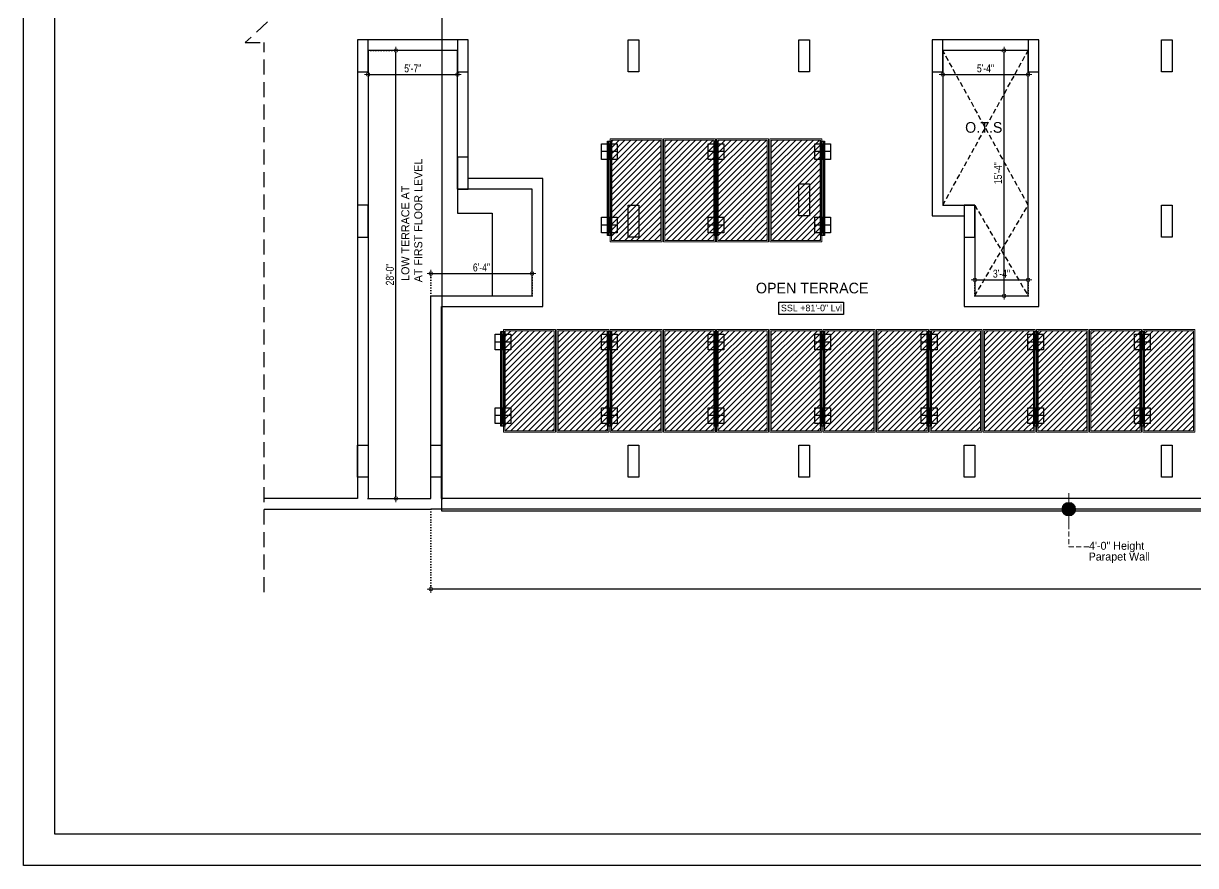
# Model space of a CAD drawing. Header units: inches. Extents: x 13 to 21264, y -72369 to -55.
# Drawn here: x 4629 to 5508, y -72369 to -71737 of the extents above; entities that cross this region are included whole.
import ezdxf

# ---------------------------------------------------------------- set-up
doc = ezdxf.new("R2010")
doc.units = ezdxf.units.IN
doc.header["$LTSCALE"] = 15
doc.header["$MEASUREMENT"] = 0
doc.header["$PDMODE"] = 34
doc.linetypes.add('DOT2', pattern=[0.125, 0, -0.125])
doc.linetypes.add('HIDDEN', pattern=[0.375, 0.25, -0.125])
doc.layers.get('0').update_dxf_attribs({"linetype": 'CONTINUOUS', "lineweight": 13})
doc.layers.get('DEFPOINTS').update_dxf_attribs({"linetype": 'CONTINUOUS', "lineweight": 13})
doc.layers.add('INNER DIM', color=30, linetype='CONTINUOUS', lineweight=13)
doc.styles.add('rob', font='')
doc.styles.add('RS', font='', dxfattribs={"width": 0.8})
doc.styles.get('rob').set_extended_font_data('Century Gothic')
doc.styles.get('RS').set_extended_font_data('Century Gothic')
doc.dimstyles.new('SECTION DIM', dxfattribs={"dimscale": 0.6, "dimtxt": 9, "dimasz": 2, "dimexe": 0, "dimexo": 0, "dimgap": 1, "dimtad": 1, "dimzin": 3, "dimdsep": 46, "dimlunit": 4, "dimtxsty": 'RS', "dimblk1": 'CUT', "dimblk2": 'CUT', "dimsah": 1, "dimcen": 0, "dimclrd": 251, "dimclre": 21, "dimclrt": 4, "dimadec": 0, "dimazin": 0, "dimtfac": 1, "dimtix": 1, "dimtofl": 0, "dimtmove": 2, "dimatfit": 3, "dimfxl": 0, "dimtolj": 1, "dimtzin": 3, "dimarcsym": 0})
doc.dimstyles.new('WORKING DIM-altura', dxfattribs={"dimscale": 0, "dimtxt": 6, "dimasz": 1.5, "dimexe": 0, "dimexo": 0, "dimgap": 2, "dimtad": 1, "dimzin": 3, "dimdsep": 46, "dimlunit": 4, "dimtxsty": 'RS', "dimblk1": 'CUT-15', "dimblk2": 'CUT-15', "dimsah": 1, "dimcen": 0, "dimclrd": 49, "dimclre": 109, "dimclrt": 41, "dimadec": 0, "dimazin": 0, "dimtfac": 0.75, "dimtix": 1, "dimtofl": 0, "dimtmove": 2, "dimatfit": 2, "dimldrblk": 'CUT-15', "dimfxl": 1, "dimtolj": 1, "dimtzin": 3, "dimlwd": -1, "dimlwe": -1, "dimarcsym": 0})

# ---------------------------------------------------------------- blocks, each defined once
blk = doc.blocks.new('CUT')
at = {"layer": 'INNER DIM', "color": 8}
blk.add_line((-1.8, 0), (1.8, 0), dxfattribs=at)
at = {"layer": 'INNER DIM', "color": 9}
blk.add_line((0, 1.8), (0, -1.8), dxfattribs=at)
blk.add_circle((0, 0), 0.9, dxfattribs=at)
blk = doc.blocks.new('*D1257')
at = {"color": 8, "linetype": 'DOT2', "lineweight": -2, "transparency": 16777216}
for p, q in [((4934.62, -72101.64), (4934.62, -72161.64)), ((7485.62, -72131.64), (7485.62, -72161.64))]:
    blk.add_line(p, q, dxfattribs=at)
at = {"color": 0, "lineweight": -2, "transparency": 16777216}
blk.add_line((7484.12, -72161.64), (4936.12, -72161.64), dxfattribs=at)
at = {"layer": 'DEFPOINTS', "color": 0, "transparency": 16777216}
for p in [(4934.62, -72101.64, 0.01), (7485.62, -72131.64), (4934.62, -72161.64)]:
    blk.add_point(p, dxfattribs=at)
at = {"color": 0, "lineweight": -2, "transparency": 16777216, "xscale": 1.5, "yscale": 1.5, "zscale": 1.5, "rotation": 180}
blk.add_blockref('CUT', (4934.62, -72161.64), dxfattribs=at)
at = {"color": 0, "lineweight": -2, "transparency": 16777216, "xscale": 1.5, "yscale": 1.5, "zscale": 1.5}
blk.add_blockref('CUT', (7485.62, -72161.64), dxfattribs=at)
at = {"color": 0, "lineweight": -2, "transparency": 16777216, "insert": (6210.12, -72156.47), "char_height": 7, "attachment_point": 5, "style": 'RS'}
blk.add_mtext('\\A1;212\'-7"', dxfattribs=at)
blk = doc.blocks.new('*D1347')
at = {"color": 21, "linetype": 'DOT2', "lineweight": -2, "transparency": 16777216}
for p, q in [((5318.62, -71757.63), (5318.62, -71775.63)), ((5382.62, -71757.63), (5382.62, -71775.63))]:
    blk.add_line(p, q, dxfattribs=at)
at = {"color": 0, "lineweight": -2, "transparency": 16777216}
blk.add_line((5320.12, -71775.63), (5381.12, -71775.63), dxfattribs=at)
at = {"layer": 'DEFPOINTS', "color": 0, "transparency": 16777216}
for p in [(5318.62, -71757.63, 0), (5382.62, -71757.63, 0), (5382.62, -71775.63)]:
    blk.add_point(p, dxfattribs=at)
at = {"color": 0, "lineweight": -2, "transparency": 16777216, "xscale": 1.5, "yscale": 1.5, "zscale": 1.5, "rotation": 180}
blk.add_blockref('CUT', (5318.62, -71775.63), dxfattribs=at)
at = {"color": 0, "lineweight": -2, "transparency": 16777216, "xscale": 1.5, "yscale": 1.5, "zscale": 1.5}
blk.add_blockref('CUT', (5382.62, -71775.63), dxfattribs=at)
at = {"color": 0, "lineweight": -2, "transparency": 16777216, "insert": (5350.62, -71771.06), "char_height": 6, "attachment_point": 5, "style": 'RS'}
blk.add_mtext('\\A1;5\'-4"', dxfattribs=at)
blk = doc.blocks.new('*D1348')
at = {"color": 21, "linetype": 'DOT2', "lineweight": -2, "transparency": 16777216}
for p, q in [((5362.62, -71757.63), (5364.62, -71757.63)), ((5362.62, -71941.64), (5364.62, -71941.64))]:
    blk.add_line(p, q, dxfattribs=at)
at = {"color": 0, "lineweight": -2, "transparency": 16777216}
blk.add_line((5364.62, -71940.14), (5364.62, -71759.13), dxfattribs=at)
at = {"layer": 'DEFPOINTS', "color": 0, "transparency": 16777216}
for p in [(5362.62, -71757.63, 0), (5364.62, -71757.63), (5362.62, -71941.64, 0)]:
    blk.add_point(p, dxfattribs=at)
at = {"color": 0, "lineweight": -2, "transparency": 16777216, "xscale": 1.5, "yscale": 1.5, "zscale": 1.5}
for p, rotation in [((5364.62, -71757.63), 90), ((5364.62, -71941.64), 270)]:
    blk.add_blockref('CUT', p, dxfattribs=dict(at, rotation=rotation))
at = {"color": 0, "lineweight": -2, "transparency": 16777216, "insert": (5360.04, -71849.64), "char_height": 6, "attachment_point": 5, "rotation": 90, "style": 'RS'}
blk.add_mtext('\\A1;15\'-4"', dxfattribs=at)
blk = doc.blocks.new('*D1349')
at = {"color": 21, "linetype": 'DOT2', "lineweight": -2, "transparency": 16777216}
for p, q in [((5342.62, -71941.64), (5342.62, -71929.64)), ((5382.62, -71941.64), (5382.62, -71929.64))]:
    blk.add_line(p, q, dxfattribs=at)
at = {"color": 0, "lineweight": -2, "transparency": 16777216}
blk.add_line((5344.12, -71929.64), (5381.12, -71929.64), dxfattribs=at)
at = {"layer": 'DEFPOINTS', "color": 0, "transparency": 16777216}
for p in [(5382.62, -71929.64), (5342.62, -71941.64, 0), (5382.62, -71941.64, 0)]:
    blk.add_point(p, dxfattribs=at)
at = {"color": 0, "lineweight": -2, "transparency": 16777216, "xscale": 1.5, "yscale": 1.5, "zscale": 1.5, "rotation": 180}
blk.add_blockref('CUT', (5342.62, -71929.64), dxfattribs=at)
at = {"color": 0, "lineweight": -2, "transparency": 16777216, "xscale": 1.5, "yscale": 1.5, "zscale": 1.5}
blk.add_blockref('CUT', (5382.62, -71929.64), dxfattribs=at)
at = {"color": 0, "lineweight": -2, "transparency": 16777216, "insert": (5362.62, -71925.06), "char_height": 6, "attachment_point": 5, "style": 'RS'}
blk.add_mtext('\\A1;3\'-4"', dxfattribs=at)
blk = doc.blocks.new('*D1357')
at = {"color": 21, "linetype": 'DOT2', "lineweight": -2, "transparency": 16777216}
for p, q in [((4887.62, -71757.63), (4887.62, -71775.62)), ((4954.62, -71757.63), (4954.62, -71775.62))]:
    blk.add_line(p, q, dxfattribs=at)
at = {"color": 0, "lineweight": -2, "transparency": 16777216}
blk.add_line((4889.12, -71775.62), (4953.12, -71775.62), dxfattribs=at)
at = {"layer": 'DEFPOINTS', "color": 0, "transparency": 16777216}
for p in [(4887.62, -71757.63, 0.01), (4954.62, -71757.63, 0.01), (4954.62, -71775.62)]:
    blk.add_point(p, dxfattribs=at)
at = {"color": 0, "lineweight": -2, "transparency": 16777216, "xscale": 1.5, "yscale": 1.5, "zscale": 1.5, "rotation": 180}
blk.add_blockref('CUT', (4887.62, -71775.62), dxfattribs=at)
at = {"color": 0, "lineweight": -2, "transparency": 16777216, "xscale": 1.5, "yscale": 1.5, "zscale": 1.5}
blk.add_blockref('CUT', (4954.62, -71775.62), dxfattribs=at)
at = {"color": 0, "lineweight": -2, "transparency": 16777216, "insert": (4921.12, -71771.05), "char_height": 6, "attachment_point": 5, "style": 'RS'}
blk.add_mtext('\\A1;5\'-7"', dxfattribs=at)
blk = doc.blocks.new('*D1358')
at = {"color": 21, "linetype": 'DOT2', "lineweight": -2, "transparency": 16777216}
for p, q in [((4934.62, -71941.64), (4934.62, -71924.96)), ((5010.62, -71941.64), (5010.62, -71924.96))]:
    blk.add_line(p, q, dxfattribs=at)
at = {"color": 0, "lineweight": -2, "transparency": 16777216}
blk.add_line((4936.12, -71924.96), (5009.12, -71924.96), dxfattribs=at)
at = {"layer": 'DEFPOINTS', "color": 0, "transparency": 16777216}
for p in [(5010.62, -71924.96), (4934.62, -71941.64, 0.01), (5010.62, -71941.64, 0.01)]:
    blk.add_point(p, dxfattribs=at)
at = {"color": 0, "lineweight": -2, "transparency": 16777216, "xscale": 1.5, "yscale": 1.5, "zscale": 1.5, "rotation": 180}
blk.add_blockref('CUT', (4934.62, -71924.96), dxfattribs=at)
at = {"color": 0, "lineweight": -2, "transparency": 16777216, "xscale": 1.5, "yscale": 1.5, "zscale": 1.5}
blk.add_blockref('CUT', (5010.62, -71924.96), dxfattribs=at)
at = {"color": 0, "lineweight": -2, "transparency": 16777216, "insert": (4972.62, -71920.39), "char_height": 6, "attachment_point": 5, "style": 'RS'}
blk.add_mtext('\\A1;6\'-4"', dxfattribs=at)
blk = doc.blocks.new('*D1359')
at = {"color": 21, "linetype": 'DOT2', "lineweight": -2, "transparency": 16777216}
for p, q in [((4887.62, -71757.63), (4908.56, -71757.63)), ((4887.62, -72093.64), (4908.56, -72093.64))]:
    blk.add_line(p, q, dxfattribs=at)
at = {"color": 0, "lineweight": -2, "transparency": 16777216}
blk.add_line((4908.56, -72092.14), (4908.56, -71759.13), dxfattribs=at)
at = {"layer": 'DEFPOINTS', "color": 0, "transparency": 16777216}
for p in [(4887.62, -71757.63, 0.01), (4908.56, -71757.63), (4887.62, -72093.64, 0.01)]:
    blk.add_point(p, dxfattribs=at)
at = {"color": 0, "lineweight": -2, "transparency": 16777216, "xscale": 1.5, "yscale": 1.5, "zscale": 1.5}
for p, rotation in [((4908.56, -71757.63), 90), ((4908.56, -72093.64), 270)]:
    blk.add_blockref('CUT', p, dxfattribs=dict(at, rotation=rotation))
at = {"color": 0, "lineweight": -2, "transparency": 16777216, "insert": (4903.99, -71925.63), "char_height": 6, "attachment_point": 5, "rotation": 90, "style": 'RS'}
blk.add_mtext('\\A1;28\'-0"', dxfattribs=at)
blk = doc.blocks.new('CUT-15')
h = blk.add_hatch(color=256)
h.dxf.hatch_style = 1
edge = h.paths.add_edge_path()
edge.add_arc((0, 0), 0.638, -180, 180)
for p, q in [((0, -1.51), (0, 1.51)), ((1.51, 0), (-1.51, 0))]:
    blk.add_line(p, q)
blk.add_circle((0, 0), 0.638)
blk = doc.blocks.new('Waaree-325 Wp')
at = {"linetype": 'ByBlock', "true_color": 0xf8d731}
h = blk.add_hatch(dxfattribs=at)
h.set_pattern_fill('ANSI31', color=40, scale=25)
h.set_pattern_definition([(45, (-1275.805, 28322.5938), (-2.2097087, 2.2097087), [])])
h.paths.add_polyline_path([(1, 1), (37.96875, 1), (37.96875, 76.171875), (1, 76.171875)])
at = {"color": 40, "linetype": 'ByBlock', "true_color": 0xf8d731}
for p, q in [((0, 77.171875), (0, 0)), ((0, 77.171875), (38.96875, 77.171875)), ((1, 76.171875), (1, 1)), ((1, 76.171875), (37.96875, 76.171875)), ((37.96875, 76.171875), (37.96875, 1)), ((38.96875, 77.171875), (38.96875, 0)), ((38.96875, 0), (0, 0)), ((37.96875, 1), (1, 1))]:
    blk.add_line(p, q, dxfattribs=at)

msp = doc.modelspace()

# ---------------------------------------------------------------- linework, layer by layer
at = {"color": 0, "lineweight": -2, "ltscale": 3}
for p, q in [((5390.616, -71749.632, -0.009), (5310.618, -71749.635, -0.025)), ((5310.618, -71749.635, -0.025), (5310.618, -71881.635, -0.025)), ((5390.617, -71949.635, -0.025), (5390.616, -71749.634, -0.009)), ((4954.617, -71757.632, -0.009), (4887.618, -71757.632, -0.009)), ((4887.618, -71757.632, -0.009), (4887.618, -72093.636, -0.009)), ((4954.617, -71861.635, -0.009), (4954.617, -71757.632, -0.009)), ((5382.616, -71757.635, -0.025), (5318.618, -71757.635, -0.025)), ((5318.618, -71757.635, -0.025), (5318.618, -71873.635, -0.025)), ((5382.617, -71941.635, -0.025), (5382.616, -71757.635, -0.025)), ((5010.617, -71861.635, -0.009), (4954.617, -71861.635, -0.009)), ((5010.617, -71941.635, -0.009), (5010.617, -71861.635, -0.009)), ((5318.618, -71873.635, -0.025), (5342.617, -71873.635, -0.025)), ((5342.617, -71873.635, -0.025), (5342.617, -71941.635, -0.025)), ((5310.618, -71881.635, -0.025), (5334.617, -71881.635, -0.025)), ((5334.617, -71881.635, -0.025), (5334.617, -71949.635, -0.025)), ((4934.618, -72093.636, -0.009), (4934.618, -71941.635, -0.009)), ((4934.618, -71941.635, -0.009), (5010.617, -71941.635, -0.009)), ((5334.617, -71949.635, -0.025), (5390.617, -71949.635, -0.025)), ((5342.617, -71941.635, -0.025), (5382.617, -71941.635, -0.025)), ((5746.617, -72101.636, -0.009), (4934.618, -72101.636, -0.009)), ((4934.618, -72101.636, -0.009), (4934.618, -72101.636, -0.009))]:
    msp.add_line(p, q, dxfattribs=at)
at = {"color": 0, "lineweight": -2}
for p, q in [((5068.144, -71896.403, 0), (5068.144, -71825.537, 0)), ((5068.144, -71825.537, 0), (5068.636, -71825.537, 0)), ((5068.144, -71896.403, 0), (5068.144, -71825.537, 0)), ((5068.144, -71825.537, 0), (5068.636, -71825.537, 0)), ((5069.128, -71825.537, 0), (5069.128, -71896.403, 0)), ((5069.128, -71825.537, 0), (5069.128, -71896.403, 0)), ((5070.112, -71825.537, 0), (5070.112, -71833.411, 0)), ((5070.112, -71825.537, 0), (5070.112, -71833.411, 0)), ((5148.066, -71896.403, 0), (5148.066, -71825.537, 0)), ((5148.066, -71825.537, 0), (5148.558, -71825.537, 0)), ((5148.066, -71896.403, 0), (5148.066, -71825.537, 0)), ((5148.066, -71825.537, 0), (5148.558, -71825.537, 0)), ((5149.05, -71825.537, 0), (5149.05, -71896.403, 0)), ((5149.05, -71825.537, 0), (5149.05, -71896.403, 0)), ((5150.034, -71825.537, 0), (5150.034, -71833.411, 0)), ((5150.034, -71825.537, 0), (5150.034, -71833.411, 0)), ((5227.987, -71896.403, 0), (5227.987, -71825.537, 0)), ((5227.987, -71825.537, 0), (5228.479, -71825.537, 0)), ((5227.987, -71896.403, 0), (5227.987, -71825.537, 0)), ((5227.987, -71825.537, 0), (5228.479, -71825.537, 0)), ((5228.971, -71825.537, 0), (5228.971, -71896.403, 0)), ((5228.971, -71825.537, 0), (5228.971, -71896.403, 0)), ((5229.955, -71825.537, 0), (5229.955, -71833.411, 0)), ((5229.955, -71825.537, 0), (5229.955, -71833.411, 0)), ((5074.542, -71833.411, 0), (5062.731, -71833.411, 0)), ((5074.542, -71833.411, 0), (5062.731, -71833.411, 0)), ((5070.112, -71833.411, 0), (5067.16, -71833.411, 0)), ((5070.112, -71833.411, 0), (5067.16, -71833.411, 0)), ((5068.636, -71827.506, 0), (5068.636, -71839.317, 0)), ((5068.636, -71827.506, 0), (5068.636, -71839.317, 0)), ((5154.463, -71833.411, 0), (5142.652, -71833.411, 0)), ((5154.463, -71833.411, 0), (5142.652, -71833.411, 0)), ((5150.034, -71833.411, 0), (5147.082, -71833.411, 0)), ((5150.034, -71833.411, 0), (5147.082, -71833.411, 0)), ((5148.558, -71827.506, 0), (5148.558, -71839.317, 0)), ((5148.558, -71827.506, 0), (5148.558, -71839.317, 0)), ((5234.385, -71833.411, 0), (5222.574, -71833.411, 0)), ((5234.385, -71833.411, 0), (5222.574, -71833.411, 0)), ((5229.955, -71833.411, 0), (5227.003, -71833.411, 0)), ((5229.955, -71833.411, 0), (5227.003, -71833.411, 0)), ((5228.479, -71827.506, 0), (5228.479, -71839.317, 0)), ((5228.479, -71827.506, 0), (5228.479, -71839.317, 0)), ((5074.542, -71888.529, 0), (5062.731, -71888.529, 0)), ((5074.542, -71888.529, 0), (5062.731, -71888.529, 0)), ((5070.112, -71888.529, 0), (5067.16, -71888.529, 0)), ((5070.112, -71888.529, 0), (5067.16, -71888.529, 0)), ((5068.636, -71882.624, 0), (5068.636, -71894.435, 0)), ((5068.636, -71882.624, 0), (5068.636, -71894.435, 0)), ((5070.112, -71896.403, 0), (5070.112, -71888.529, 0)), ((5070.112, -71896.403, 0), (5070.112, -71888.529, 0)), ((5154.463, -71888.529, 0), (5142.652, -71888.529, 0)), ((5154.463, -71888.529, 0), (5142.652, -71888.529, 0)), ((5150.034, -71888.529, 0), (5147.082, -71888.529, 0)), ((5150.034, -71888.529, 0), (5147.082, -71888.529, 0)), ((5148.558, -71882.624, 0), (5148.558, -71894.435, 0)), ((5148.558, -71882.624, 0), (5148.558, -71894.435, 0)), ((5150.034, -71896.403, 0), (5150.034, -71888.529, 0)), ((5150.034, -71896.403, 0), (5150.034, -71888.529, 0)), ((5234.385, -71888.529, 0), (5222.574, -71888.529, 0)), ((5234.385, -71888.529, 0), (5222.574, -71888.529, 0)), ((5229.955, -71888.529, 0), (5227.003, -71888.529, 0)), ((5229.955, -71888.529, 0), (5227.003, -71888.529, 0)), ((5228.479, -71882.624, 0), (5228.479, -71894.435, 0)), ((5228.479, -71882.624, 0), (5228.479, -71894.435, 0)), ((5229.955, -71896.403, 0), (5229.955, -71888.529, 0)), ((5229.955, -71896.403, 0), (5229.955, -71888.529, 0)), ((4994.62, -71976.313, 0), (4982.809, -71976.313, 0)), ((4990.191, -71976.313, 0), (4987.239, -71976.313, 0)), ((4988.223, -72039.305, 0), (4988.223, -71968.439, 0)), ((4988.223, -71968.439, 0), (4988.715, -71968.439, 0)), ((4988.715, -71970.408, 0), (4988.715, -71982.219, 0)), ((4989.207, -71968.439, 0), (4989.207, -72039.305, 0)), ((4990.191, -71968.439, 0), (4990.191, -71976.313, 0)), ((5074.542, -71976.313, 0), (5062.731, -71976.313, 0)), ((5074.542, -71976.313, 0), (5062.731, -71976.313, 0)), ((5070.112, -71976.313, 0), (5067.16, -71976.313, 0)), ((5070.112, -71976.313, 0), (5067.16, -71976.313, 0)), ((5068.144, -72039.305, 0), (5068.144, -71968.439, 0)), ((5068.144, -71968.439, 0), (5068.636, -71968.439, 0)), ((5068.144, -72039.305, 0), (5068.144, -71968.439, 0)), ((5068.144, -71968.439, 0), (5068.636, -71968.439, 0)), ((5068.636, -71970.408, 0), (5068.636, -71982.219, 0)), ((5068.636, -71970.408, 0), (5068.636, -71982.219, 0)), ((5069.128, -71968.439, 0), (5069.128, -72039.305, 0)), ((5069.128, -71968.439, 0), (5069.128, -72039.305, 0)), ((5070.112, -71968.439, 0), (5070.112, -71976.313, 0)), ((5070.112, -71968.439, 0), (5070.112, -71976.313, 0)), ((5154.463, -71976.313, 0), (5142.652, -71976.313, 0)), ((5154.463, -71976.313, 0), (5142.652, -71976.313, 0)), ((5150.034, -71976.313, 0), (5147.082, -71976.313, 0)), ((5150.034, -71976.313, 0), (5147.082, -71976.313, 0)), ((5148.066, -72039.305, 0), (5148.066, -71968.439, 0)), ((5148.066, -71968.439, 0), (5148.558, -71968.439, 0)), ((5148.066, -72039.305, 0), (5148.066, -71968.439, 0)), ((5148.066, -71968.439, 0), (5148.558, -71968.439, 0)), ((5148.558, -71970.408, 0), (5148.558, -71982.219, 0)), ((5148.558, -71970.408, 0), (5148.558, -71982.219, 0)), ((5149.05, -71968.439, 0), (5149.05, -72039.305, 0)), ((5149.05, -71968.439, 0), (5149.05, -72039.305, 0)), ((5150.034, -71968.439, 0), (5150.034, -71976.313, 0)), ((5150.034, -71968.439, 0), (5150.034, -71976.313, 0)), ((5234.385, -71976.313, 0), (5222.574, -71976.313, 0)), ((5234.385, -71976.313, 0), (5222.574, -71976.313, 0)), ((5229.955, -71976.313, 0), (5227.003, -71976.313, 0)), ((5229.955, -71976.313, 0), (5227.003, -71976.313, 0)), ((5227.987, -72039.305, 0), (5227.987, -71968.439, 0)), ((5227.987, -71968.439, 0), (5228.479, -71968.439, 0)), ((5227.987, -72039.305, 0), (5227.987, -71968.439, 0)), ((5227.987, -71968.439, 0), (5228.479, -71968.439, 0)), ((5228.479, -71970.408, 0), (5228.479, -71982.219, 0)), ((5228.479, -71970.408, 0), (5228.479, -71982.219, 0)), ((5228.971, -71968.439, 0), (5228.971, -72039.305, 0)), ((5228.971, -71968.439, 0), (5228.971, -72039.305, 0)), ((5229.955, -71968.439, 0), (5229.955, -71976.313, 0)), ((5229.955, -71968.439, 0), (5229.955, -71976.313, 0)), ((5314.306, -71976.313, 0), (5302.495, -71976.313, 0)), ((5314.306, -71976.313, 0), (5302.495, -71976.313, 0)), ((5309.877, -71976.313, 0), (5306.925, -71976.313, 0)), ((5309.877, -71976.313, 0), (5306.925, -71976.313, 0)), ((5307.909, -72039.305, 0), (5307.909, -71968.439, 0)), ((5307.909, -71968.439, 0), (5308.401, -71968.439, 0)), ((5307.909, -72039.305, 0), (5307.909, -71968.439, 0)), ((5307.909, -71968.439, 0), (5308.401, -71968.439, 0)), ((5308.401, -71970.408, 0), (5308.401, -71982.219, 0)), ((5308.401, -71970.408, 0), (5308.401, -71982.219, 0)), ((5308.893, -71968.439, 0), (5308.893, -72039.305, 0)), ((5308.893, -71968.439, 0), (5308.893, -72039.305, 0)), ((5309.877, -71968.439, 0), (5309.877, -71976.313, 0)), ((5309.877, -71968.439, 0), (5309.877, -71976.313, 0)), ((5394.228, -71976.313, 0), (5382.417, -71976.313, 0)), ((5394.228, -71976.313, 0), (5382.417, -71976.313, 0)), ((5389.798, -71976.313, 0), (5386.846, -71976.313, 0)), ((5389.798, -71976.313, 0), (5386.846, -71976.313, 0)), ((5387.83, -72039.305, 0), (5387.83, -71968.439, 0)), ((5387.83, -71968.439, 0), (5388.322, -71968.439, 0)), ((5387.83, -72039.305, 0), (5387.83, -71968.439, 0)), ((5387.83, -71968.439, 0), (5388.322, -71968.439, 0)), ((5388.322, -71970.408, 0), (5388.322, -71982.219, 0)), ((5388.322, -71970.408, 0), (5388.322, -71982.219, 0)), ((5388.814, -71968.439, 0), (5388.814, -72039.305, 0)), ((5388.814, -71968.439, 0), (5388.814, -72039.305, 0)), ((5389.798, -71968.439, 0), (5389.798, -71976.313, 0)), ((5389.798, -71968.439, 0), (5389.798, -71976.313, 0)), ((5474.149, -71976.313, 0), (5462.338, -71976.313, 0)), ((5474.149, -71976.313, 0), (5462.338, -71976.313, 0)), ((5469.72, -71976.313, 0), (5466.768, -71976.313, 0)), ((5469.72, -71976.313, 0), (5466.768, -71976.313, 0)), ((5467.752, -72039.305, 0), (5467.752, -71968.439, 0)), ((5467.752, -71968.439, 0), (5468.244, -71968.439, 0)), ((5467.752, -72039.305, 0), (5467.752, -71968.439, 0)), ((5467.752, -71968.439, 0), (5468.244, -71968.439, 0)), ((5468.244, -71970.408, 0), (5468.244, -71982.219, 0)), ((5468.244, -71970.408, 0), (5468.244, -71982.219, 0)), ((5468.736, -71968.439, 0), (5468.736, -72039.305, 0)), ((5468.736, -71968.439, 0), (5468.736, -72039.305, 0)), ((5469.72, -71968.439, 0), (5469.72, -71976.313, 0)), ((5469.72, -71968.439, 0), (5469.72, -71976.313, 0)), ((4988.715, -72025.526, 0), (4988.715, -72037.337, 0)), ((5068.636, -72025.526, 0), (5068.636, -72037.337, 0)), ((5068.636, -72025.526, 0), (5068.636, -72037.337, 0)), ((5148.558, -72025.526, 0), (5148.558, -72037.337, 0)), ((5148.558, -72025.526, 0), (5148.558, -72037.337, 0)), ((5228.479, -72025.526, 0), (5228.479, -72037.337, 0)), ((5228.479, -72025.526, 0), (5228.479, -72037.337, 0)), ((5308.401, -72025.526, 0), (5308.401, -72037.337, 0)), ((5308.401, -72025.526, 0), (5308.401, -72037.337, 0)), ((5388.322, -72025.526, 0), (5388.322, -72037.337, 0)), ((5388.322, -72025.526, 0), (5388.322, -72037.337, 0)), ((5468.244, -72025.526, 0), (5468.244, -72037.337, 0)), ((5468.244, -72025.526, 0), (5468.244, -72037.337, 0)), ((4994.62, -72031.431, 0), (4982.809, -72031.431, 0)), ((4990.191, -72031.431, 0), (4987.239, -72031.431, 0)), ((4990.191, -72039.305, 0), (4990.191, -72031.431, 0)), ((5074.542, -72031.431, 0), (5062.731, -72031.431, 0)), ((5074.542, -72031.431, 0), (5062.731, -72031.431, 0)), ((5070.112, -72031.431, 0), (5067.16, -72031.431, 0)), ((5070.112, -72031.431, 0), (5067.16, -72031.431, 0)), ((5070.112, -72039.305, 0), (5070.112, -72031.431, 0)), ((5070.112, -72039.305, 0), (5070.112, -72031.431, 0)), ((5154.463, -72031.431, 0), (5142.652, -72031.431, 0)), ((5154.463, -72031.431, 0), (5142.652, -72031.431, 0)), ((5150.034, -72031.431, 0), (5147.082, -72031.431, 0)), ((5150.034, -72031.431, 0), (5147.082, -72031.431, 0)), ((5150.034, -72039.305, 0), (5150.034, -72031.431, 0)), ((5150.034, -72039.305, 0), (5150.034, -72031.431, 0)), ((5234.385, -72031.431, 0), (5222.574, -72031.431, 0)), ((5234.385, -72031.431, 0), (5222.574, -72031.431, 0)), ((5229.955, -72031.431, 0), (5227.003, -72031.431, 0)), ((5229.955, -72031.431, 0), (5227.003, -72031.431, 0)), ((5229.955, -72039.305, 0), (5229.955, -72031.431, 0)), ((5229.955, -72039.305, 0), (5229.955, -72031.431, 0)), ((5314.306, -72031.431, 0), (5302.495, -72031.431, 0)), ((5314.306, -72031.431, 0), (5302.495, -72031.431, 0)), ((5309.877, -72031.431, 0), (5306.925, -72031.431, 0)), ((5309.877, -72031.431, 0), (5306.925, -72031.431, 0)), ((5309.877, -72039.305, 0), (5309.877, -72031.431, 0)), ((5309.877, -72039.305, 0), (5309.877, -72031.431, 0)), ((5394.228, -72031.431, 0), (5382.417, -72031.431, 0)), ((5394.228, -72031.431, 0), (5382.417, -72031.431, 0)), ((5389.798, -72031.431, 0), (5386.846, -72031.431, 0)), ((5389.798, -72031.431, 0), (5386.846, -72031.431, 0)), ((5389.798, -72039.305, 0), (5389.798, -72031.431, 0)), ((5389.798, -72039.305, 0), (5389.798, -72031.431, 0)), ((5474.149, -72031.431, 0), (5462.338, -72031.431, 0)), ((5474.149, -72031.431, 0), (5462.338, -72031.431, 0)), ((5469.72, -72031.431, 0), (5466.768, -72031.431, 0)), ((5469.72, -72031.431, 0), (5466.768, -72031.431, 0)), ((5469.72, -72039.305, 0), (5469.72, -72031.431, 0)), ((5469.72, -72039.305, 0), (5469.72, -72031.431, 0))]:
    msp.add_line(p, q, dxfattribs=at)
at = {"color": 0, "lineweight": -2, "ltscale": 3}
for points in [[(4629.154, -70195.499), (8394.824, -70195.499), (8394.824, -72368.968), (4629.154, -72368.968)], [(4652.815, -70219.16), (8371.163, -70219.16), (8371.163, -72345.307), (4652.815, -72345.307)]]:
    msp.add_lwpolyline(points, close=True, dxfattribs=at)
msp.add_lwpolyline([(4943.194, -72094.491), (4943.194, -71345.76), (7064.498, -71345.76), (7064.498, -71008.659), (6807.215, -71008.659), (6807.215, -70939.717), (6654.7, -70939.717), (6654.7, -70580.336), (7472.95, -70580.336), (7472.95, -70936.992), (7273.404, -70936.992), (7273.404, -71006.061), (7273.404, -71340.974), (7303.229, -71340.974), (7303.229, -71313.444), (7488.636, -71313.444), (7488.636, -72103.233), (4942.843, -72103.233), (4942.843, -72093.122), (4942.843, -72090.418), (4943.213, -72090.418)], dxfattribs=at)
at = {"color": 0, "linetype": 'HIDDEN', "lineweight": -2, "ltscale": 3, "elevation": -0.017}
for points in [[(4809.705, -71724.761), (4824.61, -71724.761), (4795.543, -71751.747), (4809.705, -71751.747)], [(4809.705, -72163.81), (4809.705, -71751.747)]]:
    msp.add_lwpolyline(points, dxfattribs=at)
at = {"color": 0, "lineweight": -2, "ltscale": 3, "elevation": -0.009}
for points in [[(5738.617, -71897.634), (5738.617, -72093.636), (4942.618, -72093.636), (4942.618, -71949.635), (5018.617, -71949.635), (5018.617, -71853.635), (4962.617, -71853.635), (4962.617, -71749.632), (4879.618, -71749.632), (4879.618, -72093.636), (4809.705, -72093.636)], [(5738.617, -71897.634), (5738.617, -72093.636), (4942.618, -72093.636), (4942.618, -71949.635), (5018.617, -71949.635), (5018.617, -71853.635), (4962.617, -71853.635), (4962.617, -71749.632), (4879.618, -71749.632), (4879.618, -72093.636), (4809.705, -72093.636)], [(4954.617, -71861.635), (4954.617, -71879.634), (4980.617, -71879.634), (4980.617, -71941.635)], [(4887.618, -72093.636), (4934.618, -72093.636)], [(4809.705, -72101.636), (4934.618, -72101.636)]]:
    msp.add_lwpolyline(points, dxfattribs=at)
at = {"color": 0, "lineweight": -2, "ltscale": 3}
for points, elevation in [([(4879.616, -71773.632), (4887.616, -71773.632), (4887.616, -71749.632), (4879.616, -71749.632)], -0.005), ([(4954.616, -71773.634), (4962.616, -71773.634), (4962.616, -71749.634), (4954.616, -71749.634)], -0.009), ([(5082.616, -71749.634), (5090.616, -71749.634), (5090.616, -71773.634), (5082.616, -71773.634)], -0.009), ([(5210.616, -71749.634), (5218.616, -71749.634), (5218.616, -71773.634), (5210.616, -71773.634)], -0.009), ([(5310.616, -71773.634), (5318.616, -71773.634), (5318.616, -71749.634), (5310.616, -71749.634)], -0.009), ([(5382.616, -71773.634), (5390.616, -71773.634), (5390.616, -71749.634), (5382.616, -71749.634)], -0.009), ([(5482.622, -71749.634), (5490.622, -71749.634), (5490.622, -71773.634), (5482.622, -71773.634)], -0.013), ([(4954.616, -71861.634), (4962.616, -71861.634), (4962.616, -71837.634), (4954.616, -71837.634)], -0.009), ([(5210.616, -71857.634), (5218.616, -71857.634), (5218.616, -71881.634), (5210.616, -71881.634)], -0.017), ([(4879.616, -71897.634), (4887.616, -71897.634), (4887.616, -71873.634), (4879.616, -71873.634)], 0.001), ([(5082.616, -71873.634), (5090.616, -71873.634), (5090.616, -71897.634), (5082.616, -71897.634)], -0.017), ([(5334.616, -71897.634), (5342.616, -71897.634), (5342.616, -71873.634), (5334.616, -71873.634)], -0.009), ([(5482.622, -71873.634), (5490.622, -71873.634), (5490.622, -71897.634), (5482.622, -71897.634)], -0.013), ([(4879.616, -72053.633), (4887.616, -72053.633), (4887.616, -72077.633), (4879.616, -72077.633)], -0.013), ([(4934.617, -72053.635), (4942.617, -72053.635), (4942.617, -72077.635), (4934.617, -72077.635)], -0.009), ([(5082.616, -72053.635), (5090.616, -72053.635), (5090.616, -72077.635), (5082.616, -72077.635)], -0.009), ([(5210.617, -72053.635), (5218.617, -72053.635), (5218.617, -72077.635), (5210.617, -72077.635)], -0.009), ([(5334.616, -72053.635), (5342.616, -72053.635), (5342.616, -72077.635), (5334.616, -72077.635)], -0.009), ([(5482.622, -72053.636), (5490.622, -72053.636), (5490.622, -72077.636), (5482.622, -72077.636)], -0.013)]:
    msp.add_lwpolyline(points, close=True, dxfattribs=dict(at, elevation=elevation))
at = {"color": 0, "linetype": 'HIDDEN', "lineweight": -2, "elevation": -0.025}
for points in [[(5382.617, -71873.635), (5318.618, -71757.635)], [(5318.618, -71873.635), (5382.616, -71757.635)], [(5342.617, -71873.635), (5382.617, -71941.635)], [(5342.617, -71941.635), (5382.617, -71873.635)]]:
    msp.add_lwpolyline(points, dxfattribs=at)
at = {"color": 0, "lineweight": -2}
for points, elevation in [([(5067.16, -71825.537), (5070.112, -71825.537), (5070.112, -71896.403), (5067.16, -71896.403)], 0), ([(5067.16, -71825.537), (5070.112, -71825.537), (5070.112, -71896.403), (5067.16, -71896.403)], 0), ([(5147.082, -71825.537), (5150.034, -71825.537), (5150.034, -71896.403), (5147.082, -71896.403)], 0), ([(5147.082, -71825.537), (5150.034, -71825.537), (5150.034, -71896.403), (5147.082, -71896.403)], 0), ([(5227.003, -71825.537), (5229.955, -71825.537), (5229.955, -71896.403), (5227.003, -71896.403)], 0), ([(5227.003, -71825.537), (5229.955, -71825.537), (5229.955, -71896.403), (5227.003, -71896.403)], 0), ([(5062.731, -71827.506), (5074.542, -71827.506), (5074.542, -71839.317), (5062.731, -71839.317)], 0), ([(5062.731, -71827.506), (5074.542, -71827.506), (5074.542, -71839.317), (5062.731, -71839.317)], 0), ([(5142.652, -71827.506), (5154.463, -71827.506), (5154.463, -71839.317), (5142.652, -71839.317)], 0), ([(5142.652, -71827.506), (5154.463, -71827.506), (5154.463, -71839.317), (5142.652, -71839.317)], 0), ([(5222.574, -71827.506), (5234.385, -71827.506), (5234.385, -71839.317), (5222.574, -71839.317)], 0), ([(5222.574, -71827.506), (5234.385, -71827.506), (5234.385, -71839.317), (5222.574, -71839.317)], 0), ([(5062.731, -71882.624), (5074.542, -71882.624), (5074.542, -71894.435), (5062.731, -71894.435)], 0), ([(5062.731, -71882.624), (5074.542, -71882.624), (5074.542, -71894.435), (5062.731, -71894.435)], 0), ([(5142.652, -71882.624), (5154.463, -71882.624), (5154.463, -71894.435), (5142.652, -71894.435)], 0), ([(5142.652, -71882.624), (5154.463, -71882.624), (5154.463, -71894.435), (5142.652, -71894.435)], 0), ([(5222.574, -71882.624), (5234.385, -71882.624), (5234.385, -71894.435), (5222.574, -71894.435)], 0), ([(5222.574, -71882.624), (5234.385, -71882.624), (5234.385, -71894.435), (5222.574, -71894.435)], 0), ([(5195.666, -71946.295), (5244.139, -71946.295), (5244.139, -71955.693), (5195.666, -71955.693)], -0.022), ([(4982.809, -71970.408), (4994.62, -71970.408), (4994.62, -71982.219), (4982.809, -71982.219)], 0), ([(4987.239, -71968.439), (4990.191, -71968.439), (4990.191, -72039.305), (4987.239, -72039.305)], 0), ([(5062.731, -71970.408), (5074.542, -71970.408), (5074.542, -71982.219), (5062.731, -71982.219)], 0), ([(5062.731, -71970.408), (5074.542, -71970.408), (5074.542, -71982.219), (5062.731, -71982.219)], 0), ([(5067.16, -71968.439), (5070.112, -71968.439), (5070.112, -72039.305), (5067.16, -72039.305)], 0), ([(5067.16, -71968.439), (5070.112, -71968.439), (5070.112, -72039.305), (5067.16, -72039.305)], 0), ([(5142.652, -71970.408), (5154.463, -71970.408), (5154.463, -71982.219), (5142.652, -71982.219)], 0), ([(5142.652, -71970.408), (5154.463, -71970.408), (5154.463, -71982.219), (5142.652, -71982.219)], 0), ([(5147.082, -71968.439), (5150.034, -71968.439), (5150.034, -72039.305), (5147.082, -72039.305)], 0), ([(5147.082, -71968.439), (5150.034, -71968.439), (5150.034, -72039.305), (5147.082, -72039.305)], 0), ([(5222.574, -71970.408), (5234.385, -71970.408), (5234.385, -71982.219), (5222.574, -71982.219)], 0), ([(5222.574, -71970.408), (5234.385, -71970.408), (5234.385, -71982.219), (5222.574, -71982.219)], 0), ([(5227.003, -71968.439), (5229.955, -71968.439), (5229.955, -72039.305), (5227.003, -72039.305)], 0), ([(5227.003, -71968.439), (5229.955, -71968.439), (5229.955, -72039.305), (5227.003, -72039.305)], 0), ([(5302.495, -71970.408), (5314.306, -71970.408), (5314.306, -71982.219), (5302.495, -71982.219)], 0), ([(5302.495, -71970.408), (5314.306, -71970.408), (5314.306, -71982.219), (5302.495, -71982.219)], 0), ([(5306.925, -71968.439), (5309.877, -71968.439), (5309.877, -72039.305), (5306.925, -72039.305)], 0), ([(5306.925, -71968.439), (5309.877, -71968.439), (5309.877, -72039.305), (5306.925, -72039.305)], 0), ([(5382.417, -71970.408), (5394.228, -71970.408), (5394.228, -71982.219), (5382.417, -71982.219)], 0), ([(5382.417, -71970.408), (5394.228, -71970.408), (5394.228, -71982.219), (5382.417, -71982.219)], 0), ([(5386.846, -71968.439), (5389.798, -71968.439), (5389.798, -72039.305), (5386.846, -72039.305)], 0), ([(5386.846, -71968.439), (5389.798, -71968.439), (5389.798, -72039.305), (5386.846, -72039.305)], 0), ([(5462.338, -71970.408), (5474.149, -71970.408), (5474.149, -71982.219), (5462.338, -71982.219)], 0), ([(5462.338, -71970.408), (5474.149, -71970.408), (5474.149, -71982.219), (5462.338, -71982.219)], 0), ([(5466.768, -71968.439), (5469.72, -71968.439), (5469.72, -72039.305), (5466.768, -72039.305)], 0), ([(5466.768, -71968.439), (5469.72, -71968.439), (5469.72, -72039.305), (5466.768, -72039.305)], 0), ([(4982.809, -72025.526), (4994.62, -72025.526), (4994.62, -72037.337), (4982.809, -72037.337)], 0), ([(5062.731, -72025.526), (5074.542, -72025.526), (5074.542, -72037.337), (5062.731, -72037.337)], 0), ([(5062.731, -72025.526), (5074.542, -72025.526), (5074.542, -72037.337), (5062.731, -72037.337)], 0), ([(5142.652, -72025.526), (5154.463, -72025.526), (5154.463, -72037.337), (5142.652, -72037.337)], 0), ([(5142.652, -72025.526), (5154.463, -72025.526), (5154.463, -72037.337), (5142.652, -72037.337)], 0), ([(5222.574, -72025.526), (5234.385, -72025.526), (5234.385, -72037.337), (5222.574, -72037.337)], 0), ([(5222.574, -72025.526), (5234.385, -72025.526), (5234.385, -72037.337), (5222.574, -72037.337)], 0), ([(5302.495, -72025.526), (5314.306, -72025.526), (5314.306, -72037.337), (5302.495, -72037.337)], 0), ([(5302.495, -72025.526), (5314.306, -72025.526), (5314.306, -72037.337), (5302.495, -72037.337)], 0), ([(5382.417, -72025.526), (5394.228, -72025.526), (5394.228, -72037.337), (5382.417, -72037.337)], 0), ([(5382.417, -72025.526), (5394.228, -72025.526), (5394.228, -72037.337), (5382.417, -72037.337)], 0), ([(5462.338, -72025.526), (5474.149, -72025.526), (5474.149, -72037.337), (5462.338, -72037.337)], 0), ([(5462.338, -72025.526), (5474.149, -72025.526), (5474.149, -72037.337), (5462.338, -72037.337)], 0)]:
    msp.add_lwpolyline(points, close=True, dxfattribs=dict(at, elevation=elevation))

# ---------------------------------------------------------------- block references
at = {"color": 0, "linetype": 'ByBlock', "lineweight": -2}
for p in [(5069.128, -71901.06, 0), (5109.097, -71901.06, 0), (5149.05, -71901.06, 0), (5189.018, -71901.06, 0), (4989.207, -72043.962, 0), (5029.175, -72043.962, 0), (5069.128, -72043.962, 0), (5109.097, -72043.962, 0), (5149.05, -72043.962, 0), (5189.018, -72043.962, 0), (5228.971, -72043.962, 0), (5268.94, -72043.962, 0), (5308.893, -72043.962, 0), (5348.861, -72043.962, 0), (5388.814, -72043.962, 0), (5428.783, -72043.962, 0), (5468.736, -72043.962, 0)]:
    msp.add_blockref('Waaree-325 Wp', p, dxfattribs=at)

# ---------------------------------------------------------------- texts
at = {"color": 0, "lineweight": -2, "style": 'rob'}
for s, height, rotation, p in [('O.T.S', 8, 359.999901, (5335.39, -71819.299, -0.036)), ('AT FIRST FLOOR LEVEL', 6, 90, (4928.262, -71931.484, -0.009)), ('LOW TERRACE AT ', 6, 90, (4918.551, -71930.371, -0.009)), ('OPEN TERRACE', 8, 359.999901, (5178.491, -71939.799, -0.031))]:
    msp.add_text(s, height=height, rotation=rotation, dxfattribs=at).set_placement(p)
for s, height, p in [('SSL +81\'-0" Lvl. ', 5, (5197.256, -71953.234, -0.022)), ('4\'-0" Height ', 6, (5428.299, -72132.122, -0.047)), ('Parapet Wall', 6, (5428.018, -72140.181, -0.047))]:
    msp.add_text(s, height=height, dxfattribs=at).set_placement(p)

# ---------------------------------------------------------------- dimensions: what is measured, and where the dimension line sits
at = {"color": 0, "lineweight": -2}
for base, p1, p2, picture, middle in [((4908.563, -71757.632, -0.009), (4887.618, -72093.636, 0.004), (4887.618, -71757.632, 0.004), '*D1359', (4903.991, -71925.634, -0.009)), ((5364.616, -71757.635, -0.009), (5362.616, -71941.635, -0.011), (5362.616, -71757.635, -0.011), '*D1348', (5360.044, -71849.635, -0.009))]:
    dim = msp.add_linear_dim(base=base, p1=p1, p2=p2, angle=90, dimstyle='SECTION DIM', override={"dimscale": 1, "dimtxt": 6, "dimasz": 1.5, "dimclrd": 0, "dimclrt": 0, "dimfxl": 2}, dxfattribs=at)
    dim.commit()
    dim.dimension.update_dxf_attribs({"geometry": picture, "text_midpoint": middle})
for base, p1, p2, override, picture, middle in [((4954.616, -71775.621, -0.009), (4887.618, -71757.632, 0.004), (4954.616, -71757.632, 0.004), {"dimscale": 1, "dimtxt": 6, "dimasz": 1.5, "dimclrd": 0, "dimclrt": 0, "dimfxl": 2}, '*D1357', (4921.117, -71771.05, -0.009)), ((5382.616, -71775.635, -0.009), (5318.617, -71757.635, -0.011), (5382.616, -71757.635, -0.011), {"dimscale": 1, "dimtxt": 6, "dimasz": 1.5, "dimclrd": 0, "dimclrt": 0, "dimfxl": 2}, '*D1347', (5350.616, -71771.064, -0.009)), ((5010.616, -71924.957, -0.009), (4934.618, -71941.635, 0.004), (5010.616, -71941.635, 0.004), {"dimscale": 1, "dimtxt": 6, "dimasz": 1.5, "dimclrd": 0, "dimclrt": 0, "dimfxl": 2}, '*D1358', (4972.617, -71920.386, -0.009)), ((5382.616, -71929.635, -0.009), (5342.616, -71941.635, -0.011), (5382.616, -71941.635, -0.011), {"dimscale": 1, "dimtxt": 6, "dimasz": 1.5, "dimclrd": 0, "dimclrt": 0, "dimfxl": 2}, '*D1349', (5362.616, -71925.064, -0.009)), ((4934.618, -72161.636, -0.009), (7485.616, -72131.636, -0.009), (4934.618, -72101.636, 0.004), {"dimscale": 1, "dimtxt": 7, "dimasz": 1.5, "dimclrd": 0, "dimclre": 8, "dimclrt": 0, "dimfxl": 2}, '*D1257', (6210.117, -72156.47, -0.009))]:
    dim = msp.add_linear_dim(base=base, p1=p1, p2=p2, dimstyle='SECTION DIM', override=override, dxfattribs=at)
    dim.commit()
    dim.dimension.update_dxf_attribs({"geometry": picture, "text_midpoint": middle})

# ---------------------------------------------------------------- leaders
at = {"color": 0, "linetype": 'HIDDEN', "lineweight": -2}
msp.add_leader([(5413.119, -72101.636, -0.017), (5413.119, -72129.789, -0.017), (5428.417, -72129.789, -0.017)], dimstyle='WORKING DIM-altura', override={"dimscale": 1, "dimasz": 8, "dimtad": 0, "dimfxl": 0, "dimfxlon": 1, "dimarcsym": 2}, dxfattribs=at)

doc.saveas('drawing.dxf')
